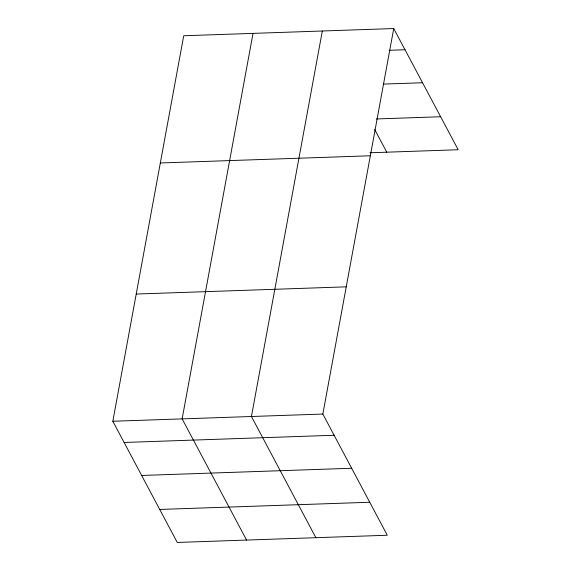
<?xml version="1.0" encoding="UTF-8"?>
<svg xmlns="http://www.w3.org/2000/svg" width="571" height="571" viewBox="0 0 571 571"><rect width="100%" height="100%" fill="white"/><g stroke="black" fill="none" stroke-linecap="round" stroke-linejoin="round"><path stroke-width="0.86" d="M393.733 28.55L322.843 414.054L387.281 535.241L177.267 542.45L112.83 421.262L183.719 35.759L393.733 28.55L458.17 149.738L369.887 152.771M253.024 33.382L182.135 418.878L246.572 540.073M322.329 30.998L251.44 416.502L315.877 537.696M389.144 50.305L405.01 49.756M383.769 84.08L422.554 82.752M376.275 118.954L440.626 116.748M160.323 162.971L370.343 155.769M136.219 294.044L346.24 286.835M112.83 421.262L322.843 414.054M124.107 442.468L334.121 435.259M141.651 475.465L351.665 468.256M159.723 509.453L369.737 502.252M374.655 129.41L386.767 152.193"/></g></svg>
